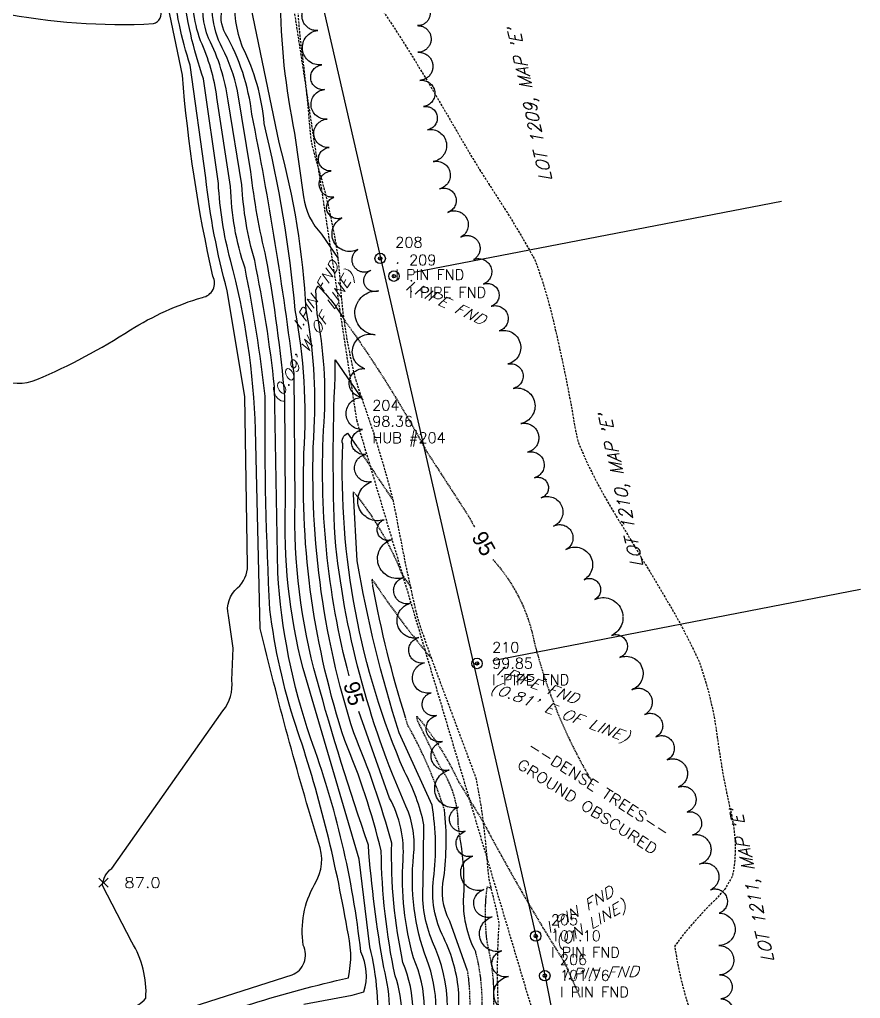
# Model space of a CAD drawing. Header units: feet. Extents: x 1023941 to 1026768, y 90264 to 94497.
# Drawn here: x 1026303.8 to 1026494.5, y 91328.7 to 91550.7 of the extents above; entities that cross this region are included whole.
import ezdxf
from ezdxf.enums import TextEntityAlignment as Align

# ---------------------------------------------------------------- set-up
doc = ezdxf.new("R2010")
doc.units = ezdxf.units.FT
doc.header["$MEASUREMENT"] = 0
for name, pattern in [('DASHED', [0.75, 0.5, -0.25]), ('HIDDEN', [0.375, 0.25, -0.125]), ('LTP600', [40, 40, 0])]:
    doc.linetypes.add(name, pattern=pattern)
for name, color, linetype in [('ANNOTATE', 10, 'Continuous'), ('CF-FORMLINE', 11, 'HIDDEN'), ('CF-INDEX', 11, 'Continuous'), ('CF-INTERMED', 9, 'Continuous'), ('CF-OB_INTER', 9, 'HIDDEN'), ('CF-OBS_INDX', 11, 'HIDDEN'), ('DENSE_WD', 9, 'DASHED'), ('DESC', 6, 'Continuous'), ('E1ABL', 4, 'Continuous'), ('E2BDL', 5, 'Continuous'), ('E6ABT-L', 4, 'Continuous'), ('E6TOS', 9, 'Continuous'), ('E7B-S', 3, 'Continuous'), ('E7B-T', 3, 'Continuous'), ('ELEV', 9, 'Continuous'), ('PNTS', 6, 'Continuous'), ('SPOTELEV', 9, 'Continuous'), ('TREELINE', 9, 'LTP600'), ('VTEXT', 10, 'Continuous'), ('W6TOS', 10, 'Continuous'), ('W6TVL', 10, 'DASHED')]:
    doc.layers.add(name, color=color, linetype=linetype)
doc.styles.add('60', font='simplex.shx', dxfattribs={"width": 1.15, "height": 2.4})
doc.styles.add('60S', font='simplex.shx', dxfattribs={"width": 1.15, "oblique": 22, "height": 2.4})
doc.styles.add('80SL', font='simplex.shx', dxfattribs={"oblique": 22, "height": 2.8})
doc.styles.add('S6', font='SIMPLEX', dxfattribs={"height": 0.083333})

# ---------------------------------------------------------------- blocks, each defined once
blk = doc.blocks.new('IP')
for radius in [0.0296, 0.00977]:
    blk.add_circle((0, 0), radius)
blk = doc.blocks.new('POINT')
blk.add_point((0, 0))
at = {"layer": 'DESC', "style": 'S6'}
blk.add_attdef('DESC', (0.1191, -0.1698), '', height=0.0833, dxfattribs=at)
at = {"layer": 'ELEV', "style": 'S6'}
blk.add_attdef('ELEV', (0.1191, -0.0403), '', height=0.0833, dxfattribs=at)
at = {"layer": 'PNTS', "style": 'S6'}
blk.add_attdef('POINT', (0.1191, 0.0855), '', height=0.0833, dxfattribs=at)
blk = doc.blocks.new('SPOT')
for p, q in [((-0.5, -0.5), (0.5, 0.5)), ((-0.5, 0.5), (0.5, -0.5))]:
    blk.add_line(p, q)

msp = doc.modelspace()

# ---------------------------------------------------------------- linework, layer by layer
at = {"layer": 'CF-FORMLINE', "flags": 128}
for points, elevation in [([(1026377.54, 91482.51, -0.031732534), (1026396.15, 91452.75), (1026405.73182, 91437.94526), (1026407.03, 91435.52)], 95), ([(1026411.18, 91428.21, -0.137449715), (1026420.55, 91409.52, 0.071801383), (1026433.53, 91378.04)], 95), ([(1026408.88, 91368.84, 0.019735099), (1026427.2892, 91337.01489), (1026429.60612, 91331.90647), (1026430.92, 91328.9)], 100)]:
    msp.add_lwpolyline(points, format="xyb", dxfattribs=dict(at, elevation=elevation))
at = {"layer": 'CF-INDEX', "flags": 128}
for points, elevation in [([(1026179, 91325.47, -0.067984349), (1026197.62, 91349.76, 0.13346891), (1026200.05, 91354.08), (1026209, 91378.24, 0.165330728), (1026209.57775, 91386.02766, -0.28655731), (1026212.84, 91396.49), (1026219.43, 91404.74, -0.148488312), (1026228.46577, 91410.18275), (1026231.15, 91411.12, 0.176253031), (1026228.55742, 91418.03365, -0.363265039), (1026228.48113, 91430.15438, 0.06892328), (1026256.02, 91476.96, 0.025407394), (1026264.26241, 91510.69075, -0.339920279), (1026271.79, 91517.63, 0.211131742), (1026279.47, 91522.01, 0.022813576), (1026297.43, 91549.41, -0.172072594), (1026299.42, 91552.35, 0.062672309), (1026334.17, 91549.83, 0.460058105), (1026335.73197, 91553.01312, 0.047328858), (1026323.61, 91589.57, -0.069338456), (1026316.2201, 91618.97099, -0.021350039), (1026306.3899, 91687.66193), (1026305.71, 91691.05)], 85), ([(1026368.27, 91327.37), (1026379.28248, 91329.38639), (1026381.9, 91330.16, 0.196527035), (1026381.20752, 91339.22539, 0.061240995), (1026369.8, 91387.75, -0.06612917), (1026362.36, 91425.16), (1026361.63678, 91467.47214, 0.024265516), (1026357.14, 91496.07, -0.057114161), (1026354.24064, 91513.23192), (1026351.13, 91532.3, 0.084572151), (1026346.66526, 91546.49761, -0.121231692), (1026345.49, 91556.74, 0.150048943), (1026343.02, 91572.37, 0.108037698), (1026337.68, 91586.36, -0.061266822), (1026332.19, 91599.08)], 90), ([(1026378.56, 91401.88, -0.079956752), (1026372.88, 91459.41, 0.063518472), (1026371.31, 91483.95), (1026371.03, 91489.39), (1026371.47, 91490.35, -0.067395932), (1026377.54, 91482.51)], 95), ([(1026408.11, 91075.19, -0.039820326), (1026398.97, 91087.21, 0.21261472), (1026384.22, 91097.41), (1026375.44, 91100.28, -0.198549933), (1026354.256, 91117.71002, -0.143593447), (1026353.71, 91122.18, 0.185600259), (1026350.69, 91136.74), (1026349.64, 91138.98, -0.047468436), (1026358.18, 91149.69, -0.168912212), (1026364.46, 91164.38, 0.10627314), (1026375.45, 91192.12), (1026376.87692, 91194.51072), (1026385.78, 91201.18, 0.245165641), (1026388.11006, 91205.99084), (1026388.02696, 91247.59514), (1026386.08248, 91270.43477, -0.082462977), (1026386.9544, 91282.83868, -0.079167375), (1026393.80708, 91315.18853, 0.194483916), (1026393.16066, 91337.89311, -0.084357587), (1026390.797, 91360.06499, 0.147236873), (1026387.72599, 91374.11898), (1026380.79, 91393.79)], 95), ([(1026407.27, 91339.21, -0.131905094), (1026404.56, 91351.88, 0.055572977), (1026403.87, 91364.14)], 100)]:
    msp.add_lwpolyline(points, format="xyb", dxfattribs=dict(at, elevation=elevation))
at = {"layer": 'CF-INTERMED', "flags": 128}
for points, elevation in [([(1026328.04286, 91321.99997), (1026365.61, 91333.98, 0.436569575), (1026368.17, 91340.73, -0.169517275), (1026370.7248, 91354.52525, 0.240159075), (1026371.62, 91364.02, -0.015048618), (1026358.42, 91412.61), (1026357.33, 91457.74, 0.057498846), (1026351.66, 91496.15, -0.05228001), (1026348.90469, 91513.58684), (1026345.5205, 91537.33913, -0.057230939), (1026340.9011, 91557.86737, 0.140378654), (1026338.05946, 91571.78481, 0.060435992), (1026331.14, 91588.87, -0.042421738), (1026320.87701, 91626.688), (1026313.02785, 91687.60041, -0.036653798), (1026307.82, 91733.18, 0.060191113), (1026305.75, 91743.73, -0.162297297), (1026306.1, 91759.02, 0.108966814), (1026307.45, 91772.96), (1026307.19, 91782.59)], 88), ([(1026335.16, 91319.78, -0.041158142), (1026378.43, 91333.34, 0.115989153), (1026378.11, 91344.46, 0.03998695), (1026366.47176, 91390.58914, -0.049312589), (1026360.59844, 91416.92459, -0.015607207), (1026359.52, 91465.28, 0.021346595), (1026354.96, 91494.32, -0.076548124), (1026351.68, 91512.86), (1026348.58, 91533.09, 0.074021898), (1026344.84787, 91545.9418, -0.128127652), (1026343.53395, 91560.1849, 0.07741312), (1026339.69, 91574.61, 0.113836354), (1026335.7, 91585.03, -0.085387011), (1026327.12456, 91610.34954, -0.054936743), (1026319.92, 91650.49), (1026311.73, 91712.62), (1026310.32, 91734.01), (1026307.78133, 91747.12671, -0.074882811), (1026310, 91764.66, 0.068511002), (1026310.39, 91775.91)], 89), ([(1026384.9454, 91320.0039, 0.080329819), (1026383.27, 91340.33), (1026380.81391, 91360.21383), (1026368.11, 91403.54, -0.071601452), (1026364.11, 91441.08), (1026364.00428, 91465.11511, 0.022271947), (1026359.77998, 91496.64946, -0.031935796), (1026356.29384, 91516.20576), (1026353.22, 91534.59, 0.067842259), (1026349.8, 91544.31, -0.196426397), (1026348.30116, 91559.35477, 0.092311485), (1026345.41401, 91572.96843, 0.145495479), (1026339, 91588.69, -0.077053086), (1026333.46, 91603.65, 0.026185568), (1026327.08796, 91626.32246, -0.034660356), (1026324.13813, 91652.55148), (1026317.4375, 91702.73425), (1026314.99025, 91739.00907, -0.12298146), (1026314.96, 91757.51), (1026315.25, 91759.56)], 91), ([(1026386.44209, 91316.00601, 0.134917416), (1026386.4033, 91335.69422, -0.024843571), (1026382.93, 91363.46, -0.016425029), (1026371.23822, 91401.05453, -0.073997174), (1026366.32, 91441.08), (1026366.06, 91470.46, 0.017951199), (1026356.51, 91529.32, 0.097478115), (1026350.54632, 91547.54865, -0.217791996), (1026349.9438, 91553.71016, 0.14712013), (1026348.56388, 91571.13173, 0.13478706), (1026341.67, 91589.09, -0.109573697), (1026334.93, 91608.23), (1026328.43, 91629.35, 0.010770776), (1026319.71, 91704.47), (1026317.46, 91740.43, -0.101258179), (1026317.24, 91751.98)], 92), ([(1026388.88, 91315.8, 0.177211722), (1026388.99, 91333.79, -0.048460777), (1026385.84, 91362.12, 0.039464315), (1026377.58, 91387.19, -0.089277693), (1026368.32097, 91452.47998, 0.064097021), (1026366.34, 91484.86, 0.036722928), (1026359.31, 91527.15, 0.095580329), (1026354.4, 91544.49, -0.123679329), (1026352.85, 91556.33, 0.11039627), (1026350.89, 91572.03, 0.141245689), (1026345.26, 91588.18, -0.123829575), (1026337.05403, 91609.29255), (1026330.32, 91630.01), (1026327.48724, 91661.16956, -0.033839975), (1026320.3726, 91737.92052), (1026319.88009, 91742.50579), (1026319.81, 91744.69)], 93), ([(1026390.98, 91314.55, 0.194681663), (1026390.78, 91336.84, -0.058821786), (1026388.22823, 91363.90816, 0.032075182), (1026379.62422, 91388.89694, -0.091433727), (1026370.62521, 91458.06999, 0.063229242), (1026368.79445, 91484.90422, 0.053663445), (1026362.7, 91522.85), (1026355.86, 91555.73, 0.042357589), (1026353.09, 91574.97, 0.154385709), (1026344.78, 91593.05, -0.122416114), (1026341.21, 91601.55, 0.047536817), (1026332.83645, 91628.42822, -0.044565546), (1026330.33605, 91657.13582, -0.035931798), (1026323, 91735.22)], 94), ([(1026368.66, 91572.79, 0.17685036), (1026362.89, 91555.93, 0.049103761), (1026366.21089, 91524.95513), (1026368.21918, 91510.4942, 0.162140271), (1026372.32, 91502.07), (1026376.06, 91496.52)], 94), ([(1026258.13, 91314.33, 0.030628958), (1026251.18, 91341.35, -0.196633637), (1026247.77046, 91351.58479), (1026245.72, 91356.2, -0.400334358), (1026249.32, 91365.22, 0.138527276), (1026279.83439, 91390.36065, 0.091142401), (1026289.57, 91407.78, 0.103589663), (1026290.59, 91426.62), (1026289.32, 91441.63, 0.212486093), (1026285.53, 91450.68), (1026278.02394, 91455.61094, -0.355221178), (1026275.24, 91463.31, -0.35830376), (1026282.48, 91472.9), (1026287.68, 91474.58, -0.235800101), (1026294.76, 91472.83), (1026298.86, 91469.35, 0.222404219), (1026307.76048, 91469.08289, 0.041551708), (1026328.97374, 91480.34219, -0.066818002), (1026345.28, 91487.72, 0.514784973), (1026347.66463, 91492.5063, -0.035633313), (1026340.75057, 91538.12752), (1026334.96992, 91566.13542)], 86), ([(1026328.5621, 91326.37974, 0.18413611), (1026332.45, 91328.71, 0.155524664), (1026329.26, 91341.43), (1026322.64, 91354.3, -0.235829436), (1026324.74, 91358.16), (1026349.93, 91393.89, 0.201185882), (1026351.96, 91400.88), (1026352.24, 91408.14), (1026351.17, 91415.55, -0.28735028), (1026353.28057, 91421.78083, 0.204764769), (1026355.51885, 91426.85931), (1026354.93, 91465.21), (1026350.93, 91489.2, -0.039571724), (1026346.0408, 91514.84617), (1026342.51, 91540.44, -0.05510936), (1026338.61625, 91558.95, 0.130753293)], 87), ([(1026420.27, 91052.39, 0.061191016), (1026422.85, 91069.16), (1026412.49462, 91087.45552, 0.042825229), (1026403.5, 91099.57, 0.230127482), (1026389.63, 91114.12), (1026381.27, 91119.41, -0.184409338), (1026372.31, 91135.52), (1026370.16, 91140.96, 0.070110641), (1026371.23394, 91166.75744, -0.137878713), (1026378.31654, 91182.42232), (1026390.02, 91192.16, 0.08804588), (1026390.66, 91210.49), (1026390.56, 91247.94, -0.049317422), (1026390.13513, 91287.99, -0.094450346), (1026396.52, 91315.53, 0.177788452), (1026396.18253, 91337.49286, -0.117243773), (1026393.19524, 91361.03987, 0.134431289), (1026391.46, 91372.25, -0.079702504), (1026375.36, 91433.27, -0.022741011), (1026375.39, 91469.66), (1026375.42, 91473.57), (1026381.67, 91464.39)], 96), ([(1026420.59, 91088.8), (1026410.68423, 91105.30945, -0.18884047), (1026409.71, 91113.89, 0.28492743), (1026405, 91126.03, -0.122778604), (1026390.04, 91144.21, -0.110755715), (1026385.92, 91159.27, -0.046509795), (1026384.79, 91172.44, -0.216703835), (1026388.59, 91180.51, -0.095865765), (1026395.36, 91184.45, -0.04320842), (1026393.08433, 91212.65496), (1026393.12069, 91248.61005, -0.029267492), (1026392.87, 91279.62), (1026392.87, 91293.46, -0.083270048), (1026397.70738, 91311.82906, 0.220976533), (1026397.48, 91341.53, -0.117031915), (1026395.3467, 91354.27006), (1026395.54539, 91368.0405, 0.070602318), (1026391.10716, 91380.11389, -0.110887651), (1026377.11, 91454.47, -0.407637502), (1026378.22, 91456.87), (1026378.22, 91456.87), (1026380.19, 91454.11)], 97), ([(1026403.45, 91329.83, 0.093929825), (1026400.03159, 91342.39863, -0.15276139), (1026397.71, 91355.78, 0.074495317), (1026397.37, 91372.51), (1026389.91, 91388.94, -0.034283996), (1026380.4, 91427.94), (1026379.55, 91443.04)], 98), ([(1026391.35, 91392.4, -0.029939158), (1026383.97, 91422.21)], 99), ([(1026405.43, 91334.94), (1026401.3749, 91346.20496, -0.17753844), (1026400.05, 91356.09, 0.060900154), (1026400.18, 91371.46)], 99)]:
    msp.add_lwpolyline(points, format="xyb", dxfattribs=dict(at, elevation=elevation))
at = {"layer": 'CF-OB_INTER', "elevation": 97, "flags": 128}
msp.add_lwpolyline([(1026380.19, 91454.11), (1026388.56, 91441.61)], dxfattribs=at)
at = {"layer": 'CF-OB_INTER', "flags": 128}
for points, elevation in [([(1026379.55, 91443.04), (1026379.55, 91443.61, -0.078735669), (1026390.6, 91424.74), (1026392.61, 91421.89)], 98), ([(1026383.97, 91422.21), (1026383.75, 91423.8, 0.028921855), (1026397.37, 91405.62)], 99), ([(1026400.18, 91371.46, 0.051043285), (1026391.8, 91390.8), (1026391.35, 91392.4)], 99), ([(1026406.93, 91224.14, 0.065707515), (1026406.14394, 91246.83362), (1026406.47, 91267.53), (1026405.13744, 91291.43806, -0.133257309), (1026409.21999, 91314.34534, 0.137439801), (1026409.92779, 91341.12963, -0.066011784), (1026409.88, 91353.96), (1026410.83, 91353.64)], 101), ([(1026400.93, 91306.86, 0.159701082), (1026405.43, 91334.94)], 99), ([(1026401.38, 91314.63, 0.087945605), (1026403.45, 91329.83)], 98)]:
    msp.add_lwpolyline(points, format="xyb", dxfattribs=dict(at, elevation=elevation))
at = {"layer": 'CF-OBS_INDX', "elevation": 100, "flags": 128}
for points in [[(1026403.87, 91364.14), (1026403.32, 91368.15, 0.155847742), (1026399.08, 91381.41), (1026394.04, 91391.79), (1026393.94, 91392.71, -0.066362276), (1026403.28, 91378), (1026408.88, 91368.84)], [(1026402.91, 91242.75, -0.095461323), (1026402.46, 91256.26, 0.045580208), (1026402.46097, 91279.78608, 0.059399805), (1026401.50194, 91295.20339, -0.168278181), (1026404.1, 91308.21, 0.18189817), (1026407.27, 91339.21)]]:
    msp.add_lwpolyline(points, format="xyb", dxfattribs=at)
at = {"layer": 'DENSE_WD', "elevation": 103.79, "flags": 128}
msp.add_lwpolyline([(1026412.62, 91345.72), (1026412.12, 91348.17, 0.005336), (1026411.23, 91351.92, -0.014878), (1026410.35, 91355.67, -0.018849), (1026409.88, 91360.53, 0.005897), (1026409.41, 91365.39, 0.024377), (1026407.38, 91378.63), (1026402.35, 91392.12), (1026398.07, 91403.6, -0.008547), (1026394.19, 91414.71, -0.009439), (1026391.1, 91428.77, -0.002646), (1026389.76, 91435.56, 0.01095), (1026388.42, 91442.34, 0.012447), (1026384.56, 91455.63, 0.00468), (1026382.23, 91462.7, -0.01704), (1026379.89, 91469.78, -0.02778), (1026377.21, 91484.32, -0.010581), (1026376.59, 91490.93, 0.012511), (1026375.97, 91497.54, 0.020544), (1026373.51, 91510.17, 0.009128), (1026371.79, 91516.54, -0.020931), (1026370.07, 91522.9, -0.020371), (1026369.44, 91529.29, 0.001869), (1026368.8, 91535.67, 0.001956), (1026368.04, 91542.34, -0.012608), (1026367.27, 91549.01, -0.034352), (1026367.02, 91559.47, -0.136925), (1026369.51, 91565.29), (1026372.94, 91565.27, -0.093806), (1026378.62, 91562.23, -0.043299), (1026386.98, 91551.61, -0.011443), (1026393.75, 91541.01, -0.004018), (1026400.19, 91530.23, -0.001391), (1026403.4, 91524.72, 0.004792), (1026406.61, 91519.22, 0.005045), (1026410.21, 91513.56, -0.004131), (1026413.81, 91507.89, -0.014652), (1026420.72, 91496.21, -0.029397), (1026424.72, 91483.06, -0.00909), (1026427.79, 91469.05, -0.002976), (1026429.18, 91461.9, 0.033295), (1026430.57, 91454.74, 0.032753), (1026436.87, 91441.9, 0.010846), (1026440.54, 91435.82, -0.000605), (1026444.21, 91429.74, -0.002256), (1026451.55, 91417.42, -0.022841), (1026457.96, 91405.1, -0.036141), (1026461.28, 91392.87, -0.013659), (1026462.23, 91386.73, 0.004275), (1026463.18, 91380.59, 0.004955), (1026464.55, 91373.53, -0.033873), (1026465.92, 91366.46, -0.076092), (1026465.52, 91356.38), (1026463.96, 91353.7, -0.041685), (1026460.78, 91350.27, 0.007991), (1026457.59, 91346.85, 0.025743), (1026452.41, 91340.56, 0.04023), (1026455.35, 91327.56, 0.009833), (1026457.19, 91321.73, -0.057126), (1026459.02, 91315.91, -0.098917), (1026456.87, 91303.07, -0.042736), (1026453.65, 91297.2, 0.036435), (1026450.43, 91291.33, 0.084042), (1026447.63, 91278.28, 0.002835), (1026448.33, 91271.01, 0.001332), (1026449.02, 91264.36, -0.005038), (1026449.71, 91257.71, -0.015512), (1026450.56, 91244.2, -0.017169), (1026450.06, 91237.05, 0.002486), (1026449.56, 91229.89, 0.001984), (1026449.26, 91224.18, -0.019859), (1026448.95, 91218.47, -0.06405), (1026446, 91205.52, -0.081693), (1026442.74, 91199.98), (1026439.66, 91198.69, -0.107764), (1026429.6, 91199.33, -0.074044), (1026423.28, 91201.42, -0.099123), (1026419.07, 91206.12, -0.035327), (1026416.01, 91216.24, -0.030468), (1026413.18, 91230.32, -0.015477), (1026412.74, 91236.8, 0.018504), (1026412.29, 91243.29, 0.018422), (1026410.91, 91249.61, -0.059704), (1026409.52, 91255.93, -0.032199), (1026410.05, 91259.41, 0.001447), (1026410.58, 91262.9, 0.002553), (1026411.41, 91269.06, -0.001613), (1026412.24, 91275.22, -0.001704), (1026413.21, 91281.72, 0.002061), (1026414.18, 91288.22, 0.007689), (1026415.91, 91301.32, 0.034587), (1026414.83, 91314.54, 0.01287), (1026413.61, 91321.09, -0.020853), (1026412.39, 91327.65, -0.028296), (1026412.62, 91345.72)], format="xyb", close=True, dxfattribs=at)
at = {"layer": 'E1ABL'}
for p, q in [((1026393.21413, 91493.4038), (1026476.60829, 91509.56799)), ((1026411.14733, 91405.34958), (1026494.54148, 91421.51377))]:
    msp.add_line(p, q, dxfattribs=at)
at = {"layer": 'E2BDL'}
for p, q in [((1026261.97805, 92036.80335), (1026423.00746, 91333.6566)), ((1026423.00746, 91333.6566), (1026452.18677, 91187.24597))]:
    msp.add_line(p, q, dxfattribs=at)
at = {"layer": 'TREELINE', "flags": 128}
msp.add_lwpolyline([(1026197.41, 92283.38, -1), (1026194.91, 92275.78, -1), (1026194, 92271.05, -1), (1026193.61, 92263.06, -1), (1026193.86, 92258.1, -1), (1026194.81, 92250.16, -1), (1026195.92, 92243.55, -1), (1026196.94, 92237.98, -1), (1026198.46, 92230.74, -1), (1026200.24, 92224.32, -1), (1026201.93, 92219.05, -1), (1026204.78, 92211.93, -1), (1026206.72, 92207.53, -1), (1026210.19, 92200.32, -1), (1026212.85, 92194.83, -1), (1026216.7, 92185.96, -1), (1026219.18, 92180.79, -1), (1026221.74, 92176.11, -1), (1026225.7, 92169.23, -1), (1026229.12, 92163.9, -1), (1026232.17, 92159.12, -1), (1026235.46, 92153.96, -1), (1026239.07, 92148.35, -1), (1026242.22, 92143.46, -1), (1026246.45, 92137.07, -1), (1026249.32, 92132.87, -1), (1026253.17, 92125.29, -1), (1026256.54, 92115.52, -1), (1026258.68, 92109.21, -1), (1026260.64, 92103.53, -1), (1026262.53, 92098.55, -1), (1026264.58, 92093.64, -1), (1026266.9, 92087.2, -1), (1026268, 92081.64, -1), (1026268.89, 92073.46, -1), (1026268.35, 92066.82, -1), (1026267.57, 92060.87, -1), (1026266.88, 92055.58, -1), (1026266.02, 92048.63, -1), (1026265.3, 92042.34, -1), (1026265.14, 92034.34, -1), (1026268.1, 92026.02, -1), (1026269.38, 92020.16, -1), (1026269.62, 92014.83, -1), (1026269.83, 92008.74, -1), (1026271.46, 92002.62, -1), (1026273.38, 91997.29, -1), (1026278.14, 91988.12, -1), (1026281.65, 91982.45, -1), (1026284.65, 91977.62, -1), (1026286.69, 91972.69, -1), (1026289.12, 91966.87, -1), (1026292.18, 91959.48, -1), (1026294.66, 91953.31, -1), (1026297.8, 91945.86, -1), (1026299.6, 91939.89, -1), (1026299.15, 91933.91, -1), (1026298.83, 91928.59, -1), (1026298.53, 91921.66, -1), (1026298.98, 91916.38, -1), (1026300.92, 91911.05, -1), (1026303.95, 91903.73, -1), (1026306.25, 91897.47, -1), (1026308.17, 91891.79, -1), (1026309.71, 91886.68, -1), (1026310.94, 91881.95, -1), (1026312.65, 91875.23, -1), (1026314.11, 91869.75, -1), (1026316.42, 91862.62, -1), (1026319.7, 91856.82, -1), (1026322.71, 91851.62, -1), (1026325.15, 91846.89, -1), (1026327.7, 91840.37, -1), (1026329.14, 91834.29, -1), (1026329.24, 91828.63, -1), (1026329.19, 91822.71, -1), (1026329.03, 91816.04, -1), (1026329.26, 91810.05, -1), (1026329.9, 91804.75, -1), (1026331.26, 91797.69, -1), (1026332.84, 91791.56, -1), (1026334.27, 91786.08, -1), (1026335.54, 91780.6, -1), (1026336.89, 91774.07, -1), (1026338.12, 91768.2, -1), (1026339.23, 91762.98, -1), (1026340.74, 91756.71, -1), (1026342.69, 91750.69, -1), (1026344.42, 91745.29, -1), (1026346.38, 91738.63, -1), (1026347.8, 91732.11, -1), (1026348.74, 91726.19, -1), (1026349.18, 91720.87, -1), (1026349.52, 91715.78, -1), (1026350.06, 91709.47, -1), (1026350.94, 91703.88, -1), (1026352.43, 91699.02, -1), (1026355.36, 91693.03, -1), (1026357.98, 91688.06, -1), (1026361.94, 91681.49, -1), (1026366.7, 91674.13, -1), (1026369.73, 91669.25, -1), (1026373.46, 91662.18, -1), (1026375.72, 91657.32, -1), (1026377.95, 91651.75, -1), (1026379.83, 91646.75, -1), (1026382.2, 91640.39, -1), (1026384.31, 91634.41, -1), (1026386.14, 91629.05, -1), (1026387.81, 91623.97, -1), (1026389.16, 91619.14, -1), (1026390.36, 91613.26, -1), (1026391.21, 91608, -1), (1026391.93, 91601.93, -1), (1026392.25, 91595.6, -1), (1026392.52, 91589.94, -1), (1026392.74, 91584.21, -1), (1026393.01, 91578.51, -1), (1026393.63, 91572.54, -1), (1026394.08, 91567.23, -1), (1026394.27, 91561.37, -1), (1026394.13, 91555.04, -1), (1026394.1, 91549.37, -1), (1026394.18, 91543.32, -1), (1026394.58, 91536.95, -1), (1026395.44, 91531.01, -1), (1026396.37, 91525.76, -1), (1026397.63, 91518.52, -1), (1026399.07, 91512.35, -1), (1026400.95, 91507.01, -1), (1026403.87, 91501.37, -1), (1026406.8, 91496.3, -1), (1026409.02, 91490.73, -1), (1026410.8, 91485.7, -1), (1026412.61, 91480.11, -1), (1026414.6, 91472.61, -1), (1026415.79, 91467.07, -1), (1026417.49, 91459.07, -1), (1026419.01, 91452.58, -1), (1026420.6, 91446.79, -1), (1026422.15, 91442.24, -1), (1026424.96, 91435.82, -1), (1026427.72, 91430.48, -1), (1026431.86, 91423.64, -1), (1026434.28, 91419.17, -1), (1026438.1, 91411.03, -1), (1026439.94, 91406.02, -1), (1026442.72, 91398.7, -1), (1026445.57, 91393.04, -1), (1026448.14, 91387.99, -1), (1026450.69, 91382.76, -1), (1026453.29, 91376.62, -1), (1026455.23, 91370.95, -1), (1026456.48, 91365.76, -1), (1026458.02, 91359.12, -1), (1026460.54, 91353.31, -1), (1026462.52, 91348, -1), (1026462.39, 91340.67, -1), (1026462.57, 91334, -1), (1026462.88, 91328.56, -1), (1026462.94, 91323.23, -1), (1026461.33, 91315.65, -1), (1026458.47, 91310, -1), (1026455.98, 91304.91, -1), (1026453.98, 91299.66, -1), (1026452.11, 91293.26, -1), (1026450.19, 91287.58, -1), (1026446.99, 91280.61, -1), (1026443.75, 91276.25, -1), (1026438.47, 91270.14, -1), (1026438.83, 91260.54, -1), (1026441.53, 91254.45, -1), (1026444.12, 91249.03, -1), (1026446.37, 91244.73, -1), (1026451.11, 91239.58, -1), (1026456.2, 91235.82, -1), (1026459.54, 91231.24, -1), (1026462.19, 91226.89, -1), (1026465.7, 91221.22, -1), (1026470.27, 91217.33, -1), (1026474.89, 91214.66, -1), (1026480.06, 91212.49, -1), (1026484.81, 91210.42, -1), (1026487.11, 91205.24, -1), (1026483.95, 91199.55, -1), (1026477.95, 91196.64, -1), (1026472.15, 91195.11, -1), (1026466.92, 91194.09, -1), (1026461.75, 91193.29, -1), (1026455.5, 91192.28, -1), (1026449.92, 91191.28, -1), (1026442.61, 91190.71, -1), (1026437.38, 91190.74, -1), (1026432.46, 91191.13, -1), (1026424.84, 91191.98, -1), (1026419.55, 91193.36, -1), (1026415.66, 91198.23, -1), (1026414.64, 91206.17, -1), (1026414.3, 91212.03, -1), (1026414.27, 91220.96, -1), (1026413.72, 91226.26, -1), (1026413.01, 91234.38, -1), (1026413.31, 91240.71, -1), (1026413.61, 91246.37, -1), (1026413.72, 91251.86, -1), (1026413.61, 91258.53, -1), (1026413.48, 91264.53, -1), (1026413.33, 91269.86, -1), (1026412.96, 91276.84, -1), (1026412.13, 91283.12, -1), (1026411.52, 91288.75, -1), (1026411.28, 91294.58, -1), (1026411.79, 91301.22, -1), (1026412.68, 91307.16, -1), (1026414.5, 91314.6, -1), (1026415.7, 91320.53, -1), (1026416.02, 91325.75, -1), (1026414.7, 91333.62, -1), (1026413.24, 91339.45, -1), (1026411.04, 91347.14, -1), (1026409.11, 91353.34, -1), (1026406.64, 91360.96, -1), (1026404.89, 91366.57, -1), (1026403.41, 91372.04, -1), (1026401.24, 91380.47, -1), (1026399.71, 91386.96, -1), (1026398.38, 91392.81, -1), (1026397.2, 91397.99, -1), (1026395.65, 91404.81, -1), (1026394.36, 91410.52, -1), (1026392.49, 91418.3, -1), (1026390.89, 91424.14, -1), (1026388.14, 91432.71, -1), (1026386.54, 91437.28, -1), (1026383.61, 91445.89, -1), (1026382.32, 91452.09, -1), (1026381.57, 91457.71, -1), (1026381.52, 91465.04, -1), (1026382.12, 91471.54, -1), (1026384.49, 91479.21, -1), (1026385.26, 91489.18, -1), (1026383.52, 91493.86, -1), (1026380.53, 91498.56, -1), (1026376.88, 91505.73, -1), (1026375.07, 91510.44, -1), (1026374.5, 91516.41, -1), (1026374.04, 91521.73, -1), (1026373.55, 91528.16, -1), (1026373.01, 91534.85, -1), (1026372.35, 91540.48, -1), (1026371.43, 91548.27, -1), (1026370.98, 91554.92, -1), (1026370.2, 91560.87, -1), (1026367.11, 91567.88, -1), (1026365.35, 91573.86, -1), (1026364.55, 91582.49, -1), (1026365.43, 91591, -1), (1026365.99, 91596.76, -1), (1026364.28, 91602.79, -1), (1026361.46, 91607.31, -1), (1026357.24, 91613.92, -1), (1026353.92, 91619.31, -1), (1026351.42, 91624.4, -1), (1026350.03, 91629.48, -1), (1026349.51, 91636.12, -1), (1026348.76, 91642.08, -1), (1026347.52, 91649.64, -1), (1026346.59, 91656.58, -1), (1026345.83, 91665.21, -1), (1026345.24, 91673.64, -1), (1026344.53, 91679.57, -1), (1026343, 91685.37, -1), (1026341.46, 91690.48, -1), (1026339.68, 91696.33, -1), (1026337.78, 91702.38, -1), (1026336.15, 91707.8, -1), (1026334.79, 91712.62, -1), (1026333.01, 91718.32, -1), (1026330.76, 91723.88, -1), (1026328.72, 91728.81, -1), (1026326.27, 91734.92, -1), (1026324.11, 91740.87, -1), (1026322.38, 91746.26, -1), (1026320.9, 91751.78, -1), (1026319.53, 91756.94, -1), (1026317.76, 91762.68, -1), (1026315.96, 91767.7, -1), (1026313.54, 91773.34, -1), (1026310.49, 91778.9, -1), (1026307.75, 91783.86, -1), (1026304.95, 91788.82, -1), (1026302.01, 91793.81, -1), (1026298.86, 91798.92, -1), (1026295.99, 91803.41, -1), (1026292.37, 91809.04, -1), (1026288.74, 91814.23, -1), (1026285.26, 91818.7, -1), (1026280.82, 91823.69, -1), (1026275.93, 91828.31, -1), (1026271.22, 91832.02, -1), (1026267.12, 91835.44, -1), (1026262.48, 91839.98, -1), (1026258.61, 91844.99, -1), (1026255.32, 91849.6, -1), (1026249.7, 91858.25, -1), (1026245.54, 91863.46, -1), (1026241.47, 91867.87, -1), (1026235.47, 91872.64, -1), (1026231, 91875.87, -1), (1026224.57, 91880.64, -1), (1026220.48, 91883.6, -1), (1026213.78, 91888.02, -1), (1026209.51, 91891.13, -1), (1026205.51, 91895.93, -1), (1026200.95, 91902.51, -1), (1026198.11, 91907.18, -1), (1026195.57, 91912.24, -1), (1026192.72, 91918.87, -1), (1026190.89, 91925.27, -1), (1026189.56, 91930.45, -1), (1026187.42, 91937.82, -1), (1026185.42, 91942.65, -1), (1026182.2, 91948.1, -1), (1026177.87, 91954.83, -1), (1026175.14, 91959.21, -1), (1026171.15, 91966.18, -1), (1026168.54, 91971.73, -1), (1026166.23, 91981.46, -1), (1026165.25, 91986.72, -1), (1026164.15, 91994.21, -1), (1026162.97, 92002.14, -1), (1026161.8, 92007.75, -1), (1026159.9, 92013.44, -1), (1026157.86, 92018.37, -1), (1026155.18, 92023.62, -1), (1026151.83, 92029, -1), (1026149.02, 92033.92, -1), (1026145.16, 92043.07, -1), (1026145.38, 92049.73, -1), (1026145.79, 92055.72, -1), (1026146.36, 92061.02, -1), (1026146.79, 92066.8, -1), (1026146.43, 92073.12, -1)], format="xyb", dxfattribs=at)
at = {"layer": 'W6TVL'}
for p, q in [((1026380.37588, 91459.5545), (1026352.90196, 91639.6783)), ((1026429.44912, 91294.69344), (1026380.37588, 91459.5545))]:
    msp.add_line(p, q, dxfattribs=at)

# ---------------------------------------------------------------- block references
at = {"layer": 'E6TOS', "xscale": 28.80000000004657, "yscale": 28.80000000000291, "zscale": 28.79999999999999}
msp.add_blockref('POINT', (1026380.37588, 91459.5545), dxfattribs=at).add_auto_attribs({'ELEV': '98.36', 'POINT': '204', 'DESC': 'HUB #204'})
at = {"layer": 'E7B-S', "xscale": 40, "yscale": 40, "zscale": 40}
for p in [(1026385.60499, 91496.55323), (1026388.73521, 91492.53566), (1026407.5764, 91404.65743), (1026420.89399, 91342.81202), (1026422.94959, 91333.81135)]:
    msp.add_blockref('IP', p, dxfattribs=at)
at = {"layer": 'SPOTELEV', "xscale": 2.099999999976717, "yscale": 2.100000000005821, "zscale": 2.1}
msp.add_blockref('SPOT', (1026322.82, 91354.92), dxfattribs=at)
at = {"layer": 'W6TOS', "xscale": 28.80000000004657, "yscale": 28.80000000000291, "zscale": 28.79999999999999}
for p, values in [((1026385.60499, 91496.55323), {'ELEV': '.', 'POINT': '208', 'DESC': 'I PIN FND'}), ((1026388.73521, 91492.53566), {'ELEV': '.', 'POINT': '209', 'DESC': 'I PIPE FND'}), ((1026407.5764, 91404.65743), {'ELEV': '99.85', 'POINT': '210', 'DESC': 'I PIPE FND'}), ((1026420.89399, 91342.81202), {'ELEV': '101.10', 'POINT': '205', 'DESC': 'I PIN FND'}), ((1026422.94959, 91333.81135), {'ELEV': '101.76', 'POINT': '206', 'DESC': 'I PIN FND'})]:
    msp.add_blockref('POINT', p, dxfattribs=at).add_auto_attribs(values)

# ---------------------------------------------------------------- texts
at = {"layer": 'ANNOTATE'}
for rotation, p in [(299.578436, (1026409.11, 91431.86)), (285.427083, (1026379.67, 91397.84))]:
    msp.add_text('95', height=3.6, rotation=rotation, dxfattribs=at).set_placement(p, align=Align.MIDDLE_CENTER)
at = {"layer": 'E6ABT-L', "style": '80SL', "oblique": 22}
for s, p in [("LOT 1209, MAP 'E'", (1026424.62881, 91514.29978)), ("LOT 1210, MAP 'E'", (1026445.28854, 91426.73775)), ("LOT 1211, MAP 'E'", (1026474.99683, 91337.06697))]:
    msp.add_text(s, height=2.8, rotation=102, dxfattribs=at).set_placement(p)
at = {"layer": 'E7B-T', "style": '60S', "oblique": 22, "width": 1.15}
for s, p in [("(0.09' W OF LINE)", (1026379.91307, 91492.81445)), ('I.PIN FND', (1026376.37935, 91494.92162))]:
    msp.add_text(s, height=2.4, rotation=59.192162, dxfattribs=at).set_placement(p, align=Align.RIGHT)
for s, rotation, p in [('I.PIPE FND', 334.9172545, (1026391.15457, 91489.58449)), ('I.PIPE FND', 339.6955122, (1026411.78314, 91402.14715)), ("(0.81' E OF LINE)", 339.6955122, (1026410.35544, 91398.28852)), ('I.PIN FND', 30.3871035, (1026423.91484, 91343.38943)), ('(ON LINE)', 30.3871035, (1026425.99601, 91339.84033)), ('I.PIN FND', 2.2121141, (1026426.97969, 91332.9485))]:
    msp.add_text(s, height=2.4, rotation=rotation, dxfattribs=at).set_placement(p)
at = {"layer": 'SPOTELEV', "style": '60', "width": 1.15}
msp.add_text('87.0', height=2.4, dxfattribs=at).set_placement((1026331.69, 91354.92), align=Align.MIDDLE_CENTER)
at = {"layer": 'VTEXT', "style": '60', "width": 1.15}
for s, p in [('--DENSE TREES--', (1026435.20042, 91376.20256)), ('GROUND OBSCURED', (1026432.60881, 91372.16232))]:
    msp.add_text(s, height=2.4, rotation=327.3219056, dxfattribs=at).set_placement(p, align=Align.MIDDLE_CENTER)

doc.saveas('drawing.dxf')
